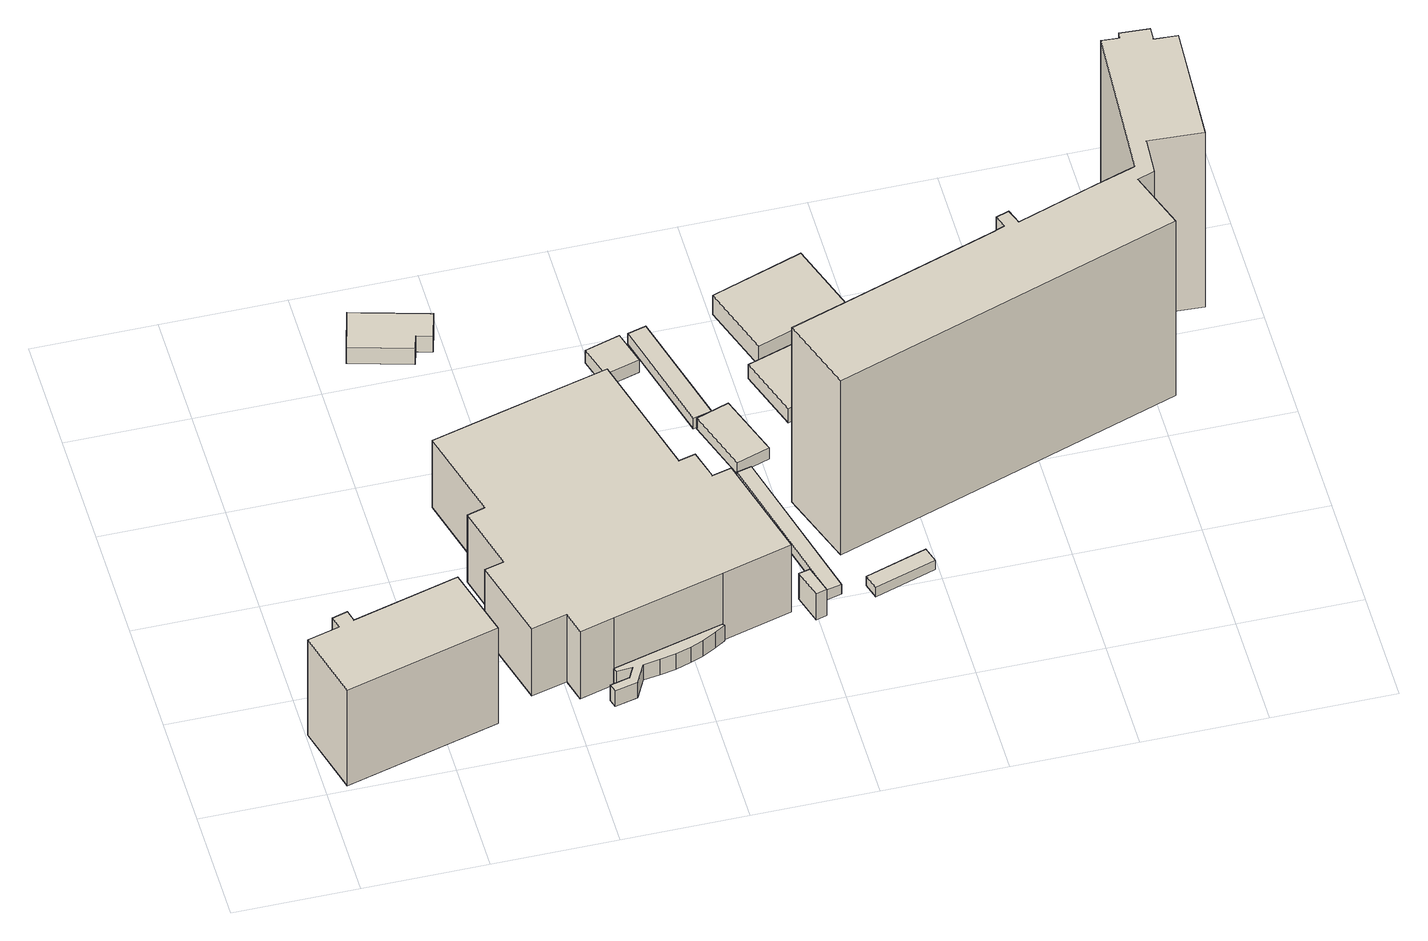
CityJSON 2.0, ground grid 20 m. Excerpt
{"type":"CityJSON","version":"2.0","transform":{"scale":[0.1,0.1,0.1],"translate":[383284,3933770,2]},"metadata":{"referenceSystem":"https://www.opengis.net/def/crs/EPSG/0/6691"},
"CityObjects":{
"building1":{"type":"Building","attributes":{"地域地区":"12, ,25","多摩川浸水想定区域（計画規模）.規模":"L1","多摩川浸水想定区域（計画規模）.浸水ランク":"2","多摩川浸水想定区域（計画規模）.浸水深":2.05,"多摩川浸水想定区域（想定最大規模）.規模":"L2","多摩川浸水想定区域（想定最大規模）.浸水ランク":"3","多摩川浸水想定区域（想定最大規模）.浸水深":3.03,"多摩川浸水想定区域（想定最大規模）.継続時間":1,"usage":"422","measuredHeight":20.6,"BuildingDetails.fireproofStructureType":"0","BuildingDetails.districtsAndZonesType":"12","BuildingDetails.landUsePlanType":"0","BuildingDetails.prefecture":"13","BuildingDetails.city":"13111","BuildingDetails.surveyYear":2016},"geometry":[{"type":"Solid","lod":"1","boundaries":[[[[0,1,2,3,4,5,6,7]],[[6,8,9,7]],[[5,10,8,6]],[[4,11,10,5]],[[3,12,11,4]],[[2,13,12,3]],[[1,14,13,2]],[[0,15,14,1]],[[7,9,15,0]],[[8,10,11,12,13,14,15,9]]]]}]},
"building2":{"type":"Building","attributes":{"平成28年度建物利用現況.図形面積":87.39,"平成28年度建物利用現況.建物構造コード":"12","平成28年度建物利用現況.建物用途分類コード":"141","平成28年度建物利用現況.建物用途細分類コード":"0","平成28年度建物利用現況.延べ面積換算コード":"1","平成28年度建物利用現況.変化フラグ":"0","平成28年度建物利用現況.延べ面積換算係数":"1.000","平成28年度建物利用現況.過年度修正フラグ":"0","平成28年度建物利用現況.調整フラグ":"0","平成28年度建物利用現況.区市町村コード":"111","平成28年度建物利用現況.大字・町コード":"58","平成28年度建物利用現況.町・丁目コード":"3","平成28年度建物利用現況.13_区市町村コード_大字・町コード_町・丁目コード":"13111058003","平成28年度建物利用現況.区市町村名称":"大田区","平成28年度建物利用現況.町丁目名称":"南六郷三丁目","地域地区":"12, ,25","多摩川浸水想定区域（計画規模）.規模":"L1","多摩川浸水想定区域（計画規模）.浸水ランク":"2","多摩川浸水想定区域（計画規模）.浸水深":1.84,"多摩川浸水想定区域（想定最大規模）.規模":"L2","多摩川浸水想定区域（想定最大規模）.浸水ランク":"3","多摩川浸水想定区域（想定最大規模）.浸水深":3.28,"多摩川浸水想定区域（想定最大規模）.継続時間":2,"城南地区浸水想定区域（想定最大規模）.規模":"L2","城南地区浸水想定区域（想定最大規模）.浸水ランク":"1","城南地区浸水想定区域（想定最大規模）.浸水深":0.08,"usage":"441","measuredHeight":3.4,"storeysAboveGround":1,"storeysBelowGround":0,"BuildingDetails.buildingRoofEdgeArea":87.39,"BuildingDetails.fireproofStructureType":"1002","BuildingDetails.districtsAndZonesType":"12","BuildingDetails.landUsePlanType":"213","BuildingDetails.prefecture":"13","BuildingDetails.city":"13111","BuildingDetails.surveyYear":2016},"geometry":[{"type":"Solid","lod":"1","boundaries":[[[[16,17,18,19,20,21,22,23]],[[22,24,25,23]],[[21,26,24,22]],[[20,27,26,21]],[[19,28,27,20]],[[18,29,28,19]],[[17,30,29,18]],[[16,31,30,17]],[[23,25,31,16]],[[24,26,27,28,29,30,31,25]]]]}]},
"building3":{"type":"Building","attributes":{"平成28年度建物利用現況.図形面積":37.57,"平成28年度建物利用現況.建物地上階数":0,"平成28年度建物利用現況.建物地下階数":0,"平成28年度建物利用現況.建物構造コード":"0","平成28年度建物利用現況.建物用途分類コード":"112","平成28年度建物利用現況.建物用途細分類コード":"1","平成28年度建物利用現況.延べ面積換算コード":"0","平成28年度建物利用現況.変化フラグ":"0","平成28年度建物利用現況.延べ面積換算係数":"0.000","平成28年度建物利用現況.過年度修正フラグ":"0","平成28年度建物利用現況.調整フラグ":"1","平成28年度建物利用現況.説明注記":"外","平成28年度建物利用現況.区市町村コード":"111","平成28年度建物利用現況.大字・町コード":"58","平成28年度建物利用現況.町・丁目コード":"3","平成28年度建物利用現況.13_区市町村コード_大字・町コード_町・丁目コード":"13111058003","平成28年度建物利用現況.区市町村名称":"大田区","平成28年度建物利用現況.町丁目名称":"南六郷三丁目","地域地区":"12, ,25","多摩川浸水想定区域（計画規模）.規模":"L1","多摩川浸水想定区域（計画規模）.浸水ランク":"2","多摩川浸水想定区域（計画規模）.浸水深":1.81,"多摩川浸水想定区域（想定最大規模）.規模":"L2","多摩川浸水想定区域（想定最大規模）.浸水ランク":"2","多摩川浸水想定区域（想定最大規模）.浸水深":2.9,"多摩川浸水想定区域（想定最大規模）.継続時間":1,"usage":"422","measuredHeight":14.2,"BuildingDetails.buildingRoofEdgeArea":37.57,"BuildingDetails.fireproofStructureType":"0","BuildingDetails.districtsAndZonesType":"12","BuildingDetails.landUsePlanType":"2142","BuildingDetails.prefecture":"13","BuildingDetails.city":"13111","BuildingDetails.surveyYear":2016},"geometry":[{"type":"Solid","lod":"1","boundaries":[[[[32,33,34,35,36,37,38,39,40,41,42,43,44,45,46]],[[45,47,48,46]],[[44,49,47,45]],[[43,50,49,44]],[[42,51,50,43]],[[41,52,51,42]],[[40,53,52,41]],[[39,54,53,40]],[[38,55,54,39]],[[37,56,55,38]],[[36,57,56,37]],[[35,58,57,36]],[[34,59,58,35]],[[33,60,59,34]],[[32,61,60,33]],[[46,48,61,32]],[[47,49,50,51,52,53,54,55,56,57,58,59,60,61,48]]]]}]},
"building4":{"type":"Building","attributes":{"平成28年度建物利用現況.図形面積":1595.52,"平成28年度建物利用現況.建物地上階数":10,"平成28年度建物利用現況.建物地下階数":0,"平成28年度建物利用現況.建物構造コード":"11","平成28年度建物利用現況.建物用途分類コード":"112","平成28年度建物利用現況.建物用途細分類コード":"1","平成28年度建物利用現況.延べ面積換算コード":"2","平成28年度建物利用現況.変化フラグ":"0","平成28年度建物利用現況.延べ面積換算係数":"0.800","平成28年度建物利用現況.過年度修正フラグ":"0","平成28年度建物利用現況.調整フラグ":"0","平成28年度建物利用現況.区市町村コード":"111","平成28年度建物利用現況.大字・町コード":"58","平成28年度建物利用現況.町・丁目コード":"3","平成28年度建物利用現況.13_区市町村コード_大字・町コード_町・丁目コード":"13111058003","平成28年度建物利用現況.区市町村名称":"大田区","平成28年度建物利用現況.町丁目名称":"南六郷三丁目","地域地区":"12, ,25","多摩川浸水想定区域（計画規模）.規模":"L1","多摩川浸水想定区域（計画規模）.浸水ランク":"2","多摩川浸水想定区域（計画規模）.浸水深":1.79,"多摩川浸水想定区域（想定最大規模）.規模":"L2","多摩川浸水想定区域（想定最大規模）.浸水ランク":"3","多摩川浸水想定区域（想定最大規模）.浸水深":3,"多摩川浸水想定区域（想定最大規模）.継続時間":2,"usage":"422","measuredHeight":33,"storeysAboveGround":10,"storeysBelowGround":0,"BuildingDetails.buildingRoofEdgeArea":1595.52,"BuildingDetails.fireproofStructureType":"1001","BuildingDetails.districtsAndZonesType":"12","BuildingDetails.landUsePlanType":"2142","BuildingDetails.prefecture":"13","BuildingDetails.city":"13111","BuildingDetails.surveyYear":2016},"geometry":[{"type":"Solid","lod":"1","boundaries":[[[[62,63,64,65,66,67,68,69,70,71,72,73,74,75,76,77,78,79]],[[78,80,81,79]],[[77,82,80,78]],[[76,83,82,77]],[[75,84,83,76]],[[74,85,84,75]],[[73,86,85,74]],[[72,87,86,73]],[[71,88,87,72]],[[70,89,88,71]],[[69,90,89,70]],[[68,91,90,69]],[[67,92,91,68]],[[66,93,92,67]],[[65,94,93,66]],[[64,95,94,65]],[[63,96,95,64]],[[62,97,96,63]],[[79,81,97,62]],[[80,82,83,84,85,86,87,88,89,90,91,92,93,94,95,96,97,81]]]]}]},
"building5":{"type":"Building","attributes":{"平成28年度建物利用現況.図形面積":9.25,"平成28年度建物利用現況.建物地上階数":0,"平成28年度建物利用現況.建物地下階数":0,"平成28年度建物利用現況.建物構造コード":"0","平成28年度建物利用現況.建物用途分類コード":"112","平成28年度建物利用現況.建物用途細分類コード":"1","平成28年度建物利用現況.延べ面積換算コード":"0","平成28年度建物利用現況.変化フラグ":"0","平成28年度建物利用現況.延べ面積換算係数":"0.000","平成28年度建物利用現況.過年度修正フラグ":"0","平成28年度建物利用現況.調整フラグ":"1","平成28年度建物利用現況.説明注記":"物置","平成28年度建物利用現況.区市町村コード":"111","平成28年度建物利用現況.大字・町コード":"58","平成28年度建物利用現況.町・丁目コード":"3","平成28年度建物利用現況.13_区市町村コード_大字・町コード_町・丁目コード":"13111058003","平成28年度建物利用現況.区市町村名称":"大田区","平成28年度建物利用現況.町丁目名称":"南六郷三丁目","地域地区":"12, ,25","多摩川浸水想定区域（計画規模）.規模":"L1","多摩川浸水想定区域（計画規模）.浸水ランク":"2","多摩川浸水想定区域（計画規模）.浸水深":2.07,"多摩川浸水想定区域（想定最大規模）.規模":"L2","多摩川浸水想定区域（想定最大規模）.浸水ランク":"2","多摩川浸水想定区域（想定最大規模）.浸水深":2.94,"多摩川浸水想定区域（想定最大規模）.継続時間":1,"usage":"422","measuredHeight":5.6,"BuildingDetails.buildingRoofEdgeArea":9.25,"BuildingDetails.fireproofStructureType":"0","BuildingDetails.districtsAndZonesType":"12","BuildingDetails.landUsePlanType":"2142","BuildingDetails.prefecture":"13","BuildingDetails.city":"13111","BuildingDetails.surveyYear":2016},"geometry":[{"type":"Solid","lod":"1","boundaries":[[[[98,99,100,101]],[[100,102,103,101]],[[99,104,102,100]],[[98,105,104,99]],[[101,103,105,98]],[[102,104,105,103]]]]}]},
"building6":{"type":"Building","attributes":{"平成28年度建物利用現況.図形面積":34.64,"平成28年度建物利用現況.建物地上階数":0,"平成28年度建物利用現況.建物地下階数":0,"平成28年度建物利用現況.建物構造コード":"0","平成28年度建物利用現況.建物用途分類コード":"112","平成28年度建物利用現況.建物用途細分類コード":"1","平成28年度建物利用現況.延べ面積換算コード":"0","平成28年度建物利用現況.変化フラグ":"0","平成28年度建物利用現況.延べ面積換算係数":"0.000","平成28年度建物利用現況.過年度修正フラグ":"0","平成28年度建物利用現況.調整フラグ":"1","平成28年度建物利用現況.説明注記":"ごみ小屋","平成28年度建物利用現況.区市町村コード":"111","平成28年度建物利用現況.大字・町コード":"58","平成28年度建物利用現況.町・丁目コード":"3","平成28年度建物利用現況.13_区市町村コード_大字・町コード_町・丁目コード":"13111058003","平成28年度建物利用現況.区市町村名称":"大田区","平成28年度建物利用現況.町丁目名称":"南六郷三丁目","地域地区":"12, ,25","多摩川浸水想定区域（計画規模）.規模":"L1","多摩川浸水想定区域（計画規模）.浸水ランク":"2","多摩川浸水想定区域（計画規模）.浸水深":1.73,"多摩川浸水想定区域（想定最大規模）.規模":"L2","多摩川浸水想定区域（想定最大規模）.浸水ランク":"3","多摩川浸水想定区域（想定最大規模）.浸水深":3.16,"多摩川浸水想定区域（想定最大規模）.継続時間":2,"城南地区浸水想定区域（想定最大規模）.規模":"L2","城南地区浸水想定区域（想定最大規模）.浸水ランク":"1","城南地区浸水想定区域（想定最大規模）.浸水深":0.024,"usage":"422","measuredHeight":3,"BuildingDetails.buildingRoofEdgeArea":34.64,"BuildingDetails.fireproofStructureType":"0","BuildingDetails.districtsAndZonesType":"12","BuildingDetails.landUsePlanType":"2142","BuildingDetails.prefecture":"13","BuildingDetails.city":"13111","BuildingDetails.surveyYear":2016},"geometry":[{"type":"Solid","lod":"1","boundaries":[[[[106,107,108,109]],[[108,110,111,109]],[[107,112,110,108]],[[106,113,112,107]],[[109,111,113,106]],[[110,112,113,111]]]]}]},
"building7":{"type":"Building","attributes":{"平成28年度建物利用現況.図形面積":70.02,"平成28年度建物利用現況.建物地上階数":0,"平成28年度建物利用現況.建物地下階数":0,"平成28年度建物利用現況.建物構造コード":"0","平成28年度建物利用現況.建物用途分類コード":"132","平成28年度建物利用現況.建物用途細分類コード":"0","平成28年度建物利用現況.延べ面積換算コード":"0","平成28年度建物利用現況.変化フラグ":"0","平成28年度建物利用現況.延べ面積換算係数":"0.000","平成28年度建物利用現況.過年度修正フラグ":"0","平成28年度建物利用現況.調整フラグ":"1","平成28年度建物利用現況.説明注記":"自転車置場","平成28年度建物利用現況.区市町村コード":"111","平成28年度建物利用現況.大字・町コード":"58","平成28年度建物利用現況.町・丁目コード":"3","平成28年度建物利用現況.13_区市町村コード_大字・町コード_町・丁目コード":"13111058003","平成28年度建物利用現況.区市町村名称":"大田区","平成28年度建物利用現況.町丁目名称":"南六郷三丁目","地域地区":"12, ,25","多摩川浸水想定区域（計画規模）.規模":"L1","多摩川浸水想定区域（計画規模）.浸水ランク":"2","多摩川浸水想定区域（計画規模）.浸水深":2.07,"多摩川浸水想定区域（想定最大規模）.規模":"L2","多摩川浸水想定区域（想定最大規模）.浸水ランク":"2","多摩川浸水想定区域（想定最大規模）.浸水深":2.94,"多摩川浸水想定区域（想定最大規模）.継続時間":1,"usage":"412","measuredHeight":2.1,"BuildingDetails.buildingRoofEdgeArea":70.02,"BuildingDetails.fireproofStructureType":"0","BuildingDetails.districtsAndZonesType":"12","BuildingDetails.landUsePlanType":"2112","BuildingDetails.prefecture":"13","BuildingDetails.city":"13111","BuildingDetails.surveyYear":2016},"geometry":[{"type":"Solid","lod":"1","boundaries":[[[[114,115,116,117]],[[116,118,119,117]],[[115,120,118,116]],[[114,121,120,115]],[[117,119,121,114]],[[118,120,121,119]]]]}]},
"building8":{"type":"Building","attributes":{"平成28年度建物利用現況.図形面積":62.45,"平成28年度建物利用現況.建物地上階数":0,"平成28年度建物利用現況.建物地下階数":0,"平成28年度建物利用現況.建物構造コード":"0","平成28年度建物利用現況.建物用途分類コード":"132","平成28年度建物利用現況.建物用途細分類コード":"0","平成28年度建物利用現況.延べ面積換算コード":"0","平成28年度建物利用現況.変化フラグ":"0","平成28年度建物利用現況.延べ面積換算係数":"0.000","平成28年度建物利用現況.過年度修正フラグ":"0","平成28年度建物利用現況.調整フラグ":"1","平成28年度建物利用現況.説明注記":"自転車置場","平成28年度建物利用現況.区市町村コード":"111","平成28年度建物利用現況.大字・町コード":"58","平成28年度建物利用現況.町・丁目コード":"3","平成28年度建物利用現況.13_区市町村コード_大字・町コード_町・丁目コード":"13111058003","平成28年度建物利用現況.区市町村名称":"大田区","平成28年度建物利用現況.町丁目名称":"南六郷三丁目","地域地区":"12, ,25","多摩川浸水想定区域（計画規模）.規模":"L1","多摩川浸水想定区域（計画規模）.浸水ランク":"2","多摩川浸水想定区域（計画規模）.浸水深":1.91,"多摩川浸水想定区域（想定最大規模）.規模":"L2","多摩川浸水想定区域（想定最大規模）.浸水ランク":"2","多摩川浸水想定区域（想定最大規模）.浸水深":2.97,"多摩川浸水想定区域（想定最大規模）.継続時間":1,"城南地区浸水想定区域（想定最大規模）.規模":"L2","城南地区浸水想定区域（想定最大規模）.浸水ランク":"1","城南地区浸水想定区域（想定最大規模）.浸水深":0.08,"usage":"412","measuredHeight":2.3,"BuildingDetails.buildingRoofEdgeArea":62.45,"BuildingDetails.fireproofStructureType":"0","BuildingDetails.districtsAndZonesType":"12","BuildingDetails.landUsePlanType":"2112","BuildingDetails.prefecture":"13","BuildingDetails.city":"13111","BuildingDetails.surveyYear":2016},"geometry":[{"type":"Solid","lod":"1","boundaries":[[[[122,123,124,125]],[[124,126,127,125]],[[123,128,126,124]],[[122,129,128,123]],[[125,127,129,122]],[[126,128,129,127]]]]}]},
"building9":{"type":"Building","attributes":{"平成28年度建物利用現況.図形面積":62.15,"平成28年度建物利用現況.建物地上階数":0,"平成28年度建物利用現況.建物地下階数":0,"平成28年度建物利用現況.建物構造コード":"0","平成28年度建物利用現況.建物用途分類コード":"132","平成28年度建物利用現況.建物用途細分類コード":"0","平成28年度建物利用現況.延べ面積換算コード":"0","平成28年度建物利用現況.変化フラグ":"0","平成28年度建物利用現況.延べ面積換算係数":"0.000","平成28年度建物利用現況.過年度修正フラグ":"0","平成28年度建物利用現況.調整フラグ":"1","平成28年度建物利用現況.説明注記":"自転車置場","平成28年度建物利用現況.区市町村コード":"111","平成28年度建物利用現況.大字・町コード":"58","平成28年度建物利用現況.町・丁目コード":"3","平成28年度建物利用現況.13_区市町村コード_大字・町コード_町・丁目コード":"13111058003","平成28年度建物利用現況.区市町村名称":"大田区","平成28年度建物利用現況.町丁目名称":"南六郷三丁目","地域地区":"12, ,25","多摩川浸水想定区域（計画規模）.規模":"L1","多摩川浸水想定区域（計画規模）.浸水ランク":"2","多摩川浸水想定区域（計画規模）.浸水深":1.91,"多摩川浸水想定区域（想定最大規模）.規模":"L2","多摩川浸水想定区域（想定最大規模）.浸水ランク":"2","多摩川浸水想定区域（想定最大規模）.浸水深":2.97,"多摩川浸水想定区域（想定最大規模）.継続時間":1,"usage":"412","measuredHeight":2.4,"BuildingDetails.buildingRoofEdgeArea":62.15,"BuildingDetails.fireproofStructureType":"0","BuildingDetails.districtsAndZonesType":"12","BuildingDetails.landUsePlanType":"2112","BuildingDetails.prefecture":"13","BuildingDetails.city":"13111","BuildingDetails.surveyYear":2016},"geometry":[{"type":"Solid","lod":"1","boundaries":[[[[130,131,132,133]],[[132,134,135,133]],[[131,136,134,132]],[[130,137,136,131]],[[133,135,137,130]],[[134,136,137,135]]]]}]},
"building10":{"type":"Building","attributes":{"平成28年度建物利用現況.図形面積":28.66,"平成28年度建物利用現況.建物地上階数":0,"平成28年度建物利用現況.建物地下階数":0,"平成28年度建物利用現況.建物構造コード":"0","平成28年度建物利用現況.建物用途分類コード":"132","平成28年度建物利用現況.建物用途細分類コード":"0","平成28年度建物利用現況.延べ面積換算コード":"0","平成28年度建物利用現況.変化フラグ":"0","平成28年度建物利用現況.延べ面積換算係数":"0.000","平成28年度建物利用現況.過年度修正フラグ":"0","平成28年度建物利用現況.調整フラグ":"1","平成28年度建物利用現況.説明注記":"自転車置場","平成28年度建物利用現況.区市町村コード":"111","平成28年度建物利用現況.大字・町コード":"58","平成28年度建物利用現況.町・丁目コード":"3","平成28年度建物利用現況.13_区市町村コード_大字・町コード_町・丁目コード":"13111058003","平成28年度建物利用現況.区市町村名称":"大田区","平成28年度建物利用現況.町丁目名称":"南六郷三丁目","地域地区":"12, ,25","多摩川浸水想定区域（計画規模）.規模":"L1","多摩川浸水想定区域（計画規模）.浸水ランク":"2","多摩川浸水想定区域（計画規模）.浸水深":2.07,"多摩川浸水想定区域（想定最大規模）.規模":"L2","多摩川浸水想定区域（想定最大規模）.浸水ランク":"2","多摩川浸水想定区域（想定最大規模）.浸水深":2.94,"多摩川浸水想定区域（想定最大規模）.継続時間":1,"usage":"412","measuredHeight":5.5,"BuildingDetails.buildingRoofEdgeArea":28.66,"BuildingDetails.fireproofStructureType":"0","BuildingDetails.districtsAndZonesType":"12","BuildingDetails.landUsePlanType":"2112","BuildingDetails.prefecture":"13","BuildingDetails.city":"13111","BuildingDetails.surveyYear":2016},"geometry":[{"type":"Solid","lod":"1","boundaries":[[[[138,139,140,141]],[[140,142,143,141]],[[139,144,142,140]],[[138,145,144,139]],[[141,143,145,138]],[[142,144,145,143]]]]}]},
"building11":{"type":"Building","attributes":{"平成28年度建物利用現況.図形面積":197.22,"平成28年度建物利用現況.建物地上階数":0,"平成28年度建物利用現況.建物地下階数":0,"平成28年度建物利用現況.建物構造コード":"0","平成28年度建物利用現況.建物用途分類コード":"132","平成28年度建物利用現況.建物用途細分類コード":"0","平成28年度建物利用現況.延べ面積換算コード":"0","平成28年度建物利用現況.変化フラグ":"0","平成28年度建物利用現況.延べ面積換算係数":"0.000","平成28年度建物利用現況.過年度修正フラグ":"0","平成28年度建物利用現況.調整フラグ":"1","平成28年度建物利用現況.説明注記":"集会所","平成28年度建物利用現況.区市町村コード":"111","平成28年度建物利用現況.大字・町コード":"58","平成28年度建物利用現況.町・丁目コード":"3","平成28年度建物利用現況.13_区市町村コード_大字・町コード_町・丁目コード":"13111058003","平成28年度建物利用現況.区市町村名称":"大田区","平成28年度建物利用現況.町丁目名称":"南六郷三丁目","地域地区":"12, ,25","多摩川浸水想定区域（計画規模）.規模":"L1","多摩川浸水想定区域（計画規模）.浸水ランク":"2","多摩川浸水想定区域（計画規模）.浸水深":1.58,"多摩川浸水想定区域（想定最大規模）.規模":"L2","多摩川浸水想定区域（想定最大規模）.浸水ランク":"2","多摩川浸水想定区域（想定最大規模）.浸水深":2.84,"多摩川浸水想定区域（想定最大規模）.継続時間":1,"城南地区浸水想定区域（想定最大規模）.規模":"L2","城南地区浸水想定区域（想定最大規模）.浸水ランク":"1","城南地区浸水想定区域（想定最大規模）.浸水深":0.02,"usage":"412","measuredHeight":4.6,"BuildingDetails.buildingRoofEdgeArea":197.22,"BuildingDetails.fireproofStructureType":"0","BuildingDetails.districtsAndZonesType":"12","BuildingDetails.landUsePlanType":"2112","BuildingDetails.prefecture":"13","BuildingDetails.city":"13111","BuildingDetails.surveyYear":2016},"geometry":[{"type":"Solid","lod":"1","boundaries":[[[[146,147,148,149]],[[148,150,151,149]],[[147,152,150,148]],[[146,153,152,147]],[[149,151,153,146]],[[150,152,153,151]]]]}]},
"building12":{"type":"Building","attributes":{"平成28年度建物利用現況.図形面積":563.83,"平成28年度建物利用現況.建物地上階数":0,"平成28年度建物利用現況.建物地下階数":0,"平成28年度建物利用現況.建物構造コード":"0","平成28年度建物利用現況.建物用途分類コード":"132","平成28年度建物利用現況.建物用途細分類コード":"0","平成28年度建物利用現況.延べ面積換算コード":"0","平成28年度建物利用現況.変化フラグ":"0","平成28年度建物利用現況.延べ面積換算係数":"0.000","平成28年度建物利用現況.過年度修正フラグ":"0","平成28年度建物利用現況.調整フラグ":"1","平成28年度建物利用現況.説明注記":"車庫","平成28年度建物利用現況.区市町村コード":"111","平成28年度建物利用現況.大字・町コード":"58","平成28年度建物利用現況.町・丁目コード":"3","平成28年度建物利用現況.13_区市町村コード_大字・町コード_町・丁目コード":"13111058003","平成28年度建物利用現況.区市町村名称":"大田区","平成28年度建物利用現況.町丁目名称":"南六郷三丁目","地域地区":"12, ,25","多摩川浸水想定区域（計画規模）.規模":"L1","多摩川浸水想定区域（計画規模）.浸水ランク":"2","多摩川浸水想定区域（計画規模）.浸水深":1.81,"多摩川浸水想定区域（想定最大規模）.規模":"L2","多摩川浸水想定区域（想定最大規模）.浸水ランク":"2","多摩川浸水想定区域（想定最大規模）.浸水深":2.87,"多摩川浸水想定区域（想定最大規模）.継続時間":1,"城南地区浸水想定区域（想定最大規模）.規模":"L2","城南地区浸水想定区域（想定最大規模）.浸水ランク":"1","城南地区浸水想定区域（想定最大規模）.浸水深":0.01,"usage":"412","measuredHeight":4.5,"BuildingDetails.buildingRoofEdgeArea":563.83,"BuildingDetails.fireproofStructureType":"0","BuildingDetails.districtsAndZonesType":"12","BuildingDetails.landUsePlanType":"2112","BuildingDetails.prefecture":"13","BuildingDetails.city":"13111","BuildingDetails.surveyYear":2016},"geometry":[{"type":"Solid","lod":"1","boundaries":[[[[154,155,156,157,158,159,160,161]],[[160,162,163,161]],[[159,164,162,160]],[[158,165,164,159]],[[157,166,165,158]],[[156,167,166,157]],[[155,168,167,156]],[[154,169,168,155]],[[161,163,169,154]],[[162,164,165,166,167,168,169,163]]]]}]},
"building13":{"type":"Building","attributes":{"平成28年度建物利用現況.図形面積":1057.32,"平成28年度建物利用現況.建物地上階数":13,"平成28年度建物利用現況.建物地下階数":0,"平成28年度建物利用現況.建物構造コード":"11","平成28年度建物利用現況.建物用途分類コード":"132","平成28年度建物利用現況.建物用途細分類コード":"0","平成28年度建物利用現況.延べ面積換算コード":"2","平成28年度建物利用現況.変化フラグ":"0","平成28年度建物利用現況.延べ面積換算係数":"0.800","平成28年度建物利用現況.過年度修正フラグ":"0","平成28年度建物利用現況.調整フラグ":"0","平成28年度建物利用現況.区市町村コード":"111","平成28年度建物利用現況.大字・町コード":"58","平成28年度建物利用現況.町・丁目コード":"3","平成28年度建物利用現況.13_区市町村コード_大字・町コード_町・丁目コード":"13111058003","平成28年度建物利用現況.区市町村名称":"大田区","平成28年度建物利用現況.町丁目名称":"南六郷三丁目","地域地区":"12, ,25","多摩川浸水想定区域（計画規模）.規模":"L1","多摩川浸水想定区域（計画規模）.浸水ランク":"2","多摩川浸水想定区域（計画規模）.浸水深":2.07,"多摩川浸水想定区域（想定最大規模）.規模":"L2","多摩川浸水想定区域（想定最大規模）.浸水ランク":"2","多摩川浸水想定区域（想定最大規模）.浸水深":2.94,"多摩川浸水想定区域（想定最大規模）.継続時間":1,"城南地区浸水想定区域（想定最大規模）.規模":"L2","城南地区浸水想定区域（想定最大規模）.浸水ランク":"1","城南地区浸水想定区域（想定最大規模）.浸水深":0.096,"usage":"412","measuredHeight":42.7,"storeysAboveGround":13,"storeysBelowGround":0,"BuildingDetails.buildingRoofEdgeArea":1057.32,"BuildingDetails.fireproofStructureType":"1001","BuildingDetails.districtsAndZonesType":"12","BuildingDetails.landUsePlanType":"2112","BuildingDetails.prefecture":"13","BuildingDetails.city":"13111","BuildingDetails.surveyYear":2016},"geometry":[{"type":"Solid","lod":"1","boundaries":[[[[170,171,172,173,174,175,176,177,178,179,180,181,182,183,184,185,186,187,188,189,190,191]],[[190,192,193,191]],[[189,194,192,190]],[[188,195,194,189]],[[187,196,195,188]],[[186,197,196,187]],[[185,198,197,186]],[[184,199,198,185]],[[183,200,199,184]],[[182,201,200,183]],[[181,202,201,182]],[[180,203,202,181]],[[179,204,203,180]],[[178,205,204,179]],[[177,206,205,178]],[[176,207,206,177]],[[175,208,207,176]],[[174,209,208,175]],[[173,210,209,174]],[[172,211,210,173]],[[171,212,211,172]],[[170,213,212,171]],[[191,193,213,170]],[[192,194,195,196,197,198,199,200,201,202,203,204,205,206,207,208,209,210,211,212,213,193]]]]}]}
},
"vertices":[
[33,6,7],[2,122,7],[54,136,7],[49,156,7],[74,163,7],[79,144,7],[251,191,7],[283,74,7],[251,191,213],[283,74,213],[79,144,213],[74,163,213],[49,156,213],[54,136,213],[2,122,213],[33,6,213],
[365,895,3],[395,887,3],[382,842,3],[357,849,3],[350,824,3],[251,852,3],[270,922,3],[338,903,3],[270,922,37],[338,903,37],[251,852,37],[350,824,37],[357,849,37],[382,842,37],[395,887,37],[365,895,37],
[635,141,9],[612,129,9],[592,121,9],[567,113,9],[541,108,9],[514,104,9],[497,71,9],[460,62,9],[456,76,9],[488,84,9],[498,103,9],[473,101,9],[470,108,9],[650,156,9],[652,152,9],[650,156,42],[652,152,42],[470,108,42],[473,101,42],[498,103,42],[488,84,42],[456,76,42],[460,62,42],[497,71,42],[514,104,42],[541,108,42],[567,113,42],[592,121,42],[612,129,42],[635,141,42],
[672,404,6],[686,355,6],[717,363,6],[764,187,6],[650,156,6],[470,108,6],[414,93,6],[404,132,6],[346,117,6],[309,253,6],[340,261,6],[312,368,6],[341,376,6],[300,530,6],[408,559,6],[475,577,6],[589,607,6],[645,397,6],[589,607,151],[645,397,151],[475,577,151],[408,559,151],[300,530,151],[341,376,151],[312,368,151],[340,261,151],[309,253,151],[346,117,151],[404,132,151],[414,93,151],[470,108,151],[650,156,151],[764,187,151],[717,363,151],[686,355,151],[672,404,151],
[795,160,8],[781,208,8],[799,212,8],[813,165,8],[799,212,64],[813,165,64],[781,208,64],[795,160,64],
[611,704,7],[595,760,7],[652,777,7],[668,721,7],[652,777,34],[668,721,34],[595,760,34],[611,704,34],
[821,196,8],[752,465,8],[776,471,8],[845,202,8],[776,471,29],[845,202,29],[752,465,29],[821,196,29],
[717,588,7],[666,782,7],[696,790,7],[747,596,7],[696,790,29],[747,596,29],[666,782,29],[717,588,29],
[757,481,7],[722,586,7],[775,604,7],[811,499,7],[775,604,31],[811,499,31],[722,586,31],[757,481,31],
[893,183,9],[885,209,9],[985,241,9],[993,215,9],[985,241,29],[993,215,29],[885,209,29],[893,183,29],
[844,690,7],[804,809,7],[953,860,7],[993,741,7],[953,860,48],[993,741,48],[804,809,48],[844,690,48],
[1180,670,8],[1195,624,8],[918,532,8],[903,579,8],[857,563,8],[822,667,8],[1191,788,8],[1225,685,8],[1191,788,38],[1225,685,38],[822,667,38],[857,563,38],[903,579,38],[918,532,38],[1195,624,38],[1180,670,38],
[1492,844,8],[1530,842,8],[1518,638,8],[1429,643,8],[1425,580,8],[1397,570,8],[1430,473,8],[864,280,8],[821,404,8],[936,443,8],[1159,519,8],[1180,527,8],[1173,548,8],[1194,555,8],[1203,530,8],[1329,574,8],[1384,592,8],[1399,597,8],[1415,861,8],[1444,859,8],[1445,869,8],[1493,866,8],[1445,869,385],[1493,866,385],[1444,859,385],[1415,861,385],[1399,597,385],[1384,592,385],[1329,574,385],[1203,530,385],[1194,555,385],[1173,548,385],[1180,527,385],[1159,519,385],[936,443,385],[821,404,385],[864,280,385],[1430,473,385],[1397,570,385],[1425,580,385],[1429,643,385],[1518,638,385],[1530,842,385],[1492,844,385]
]}
